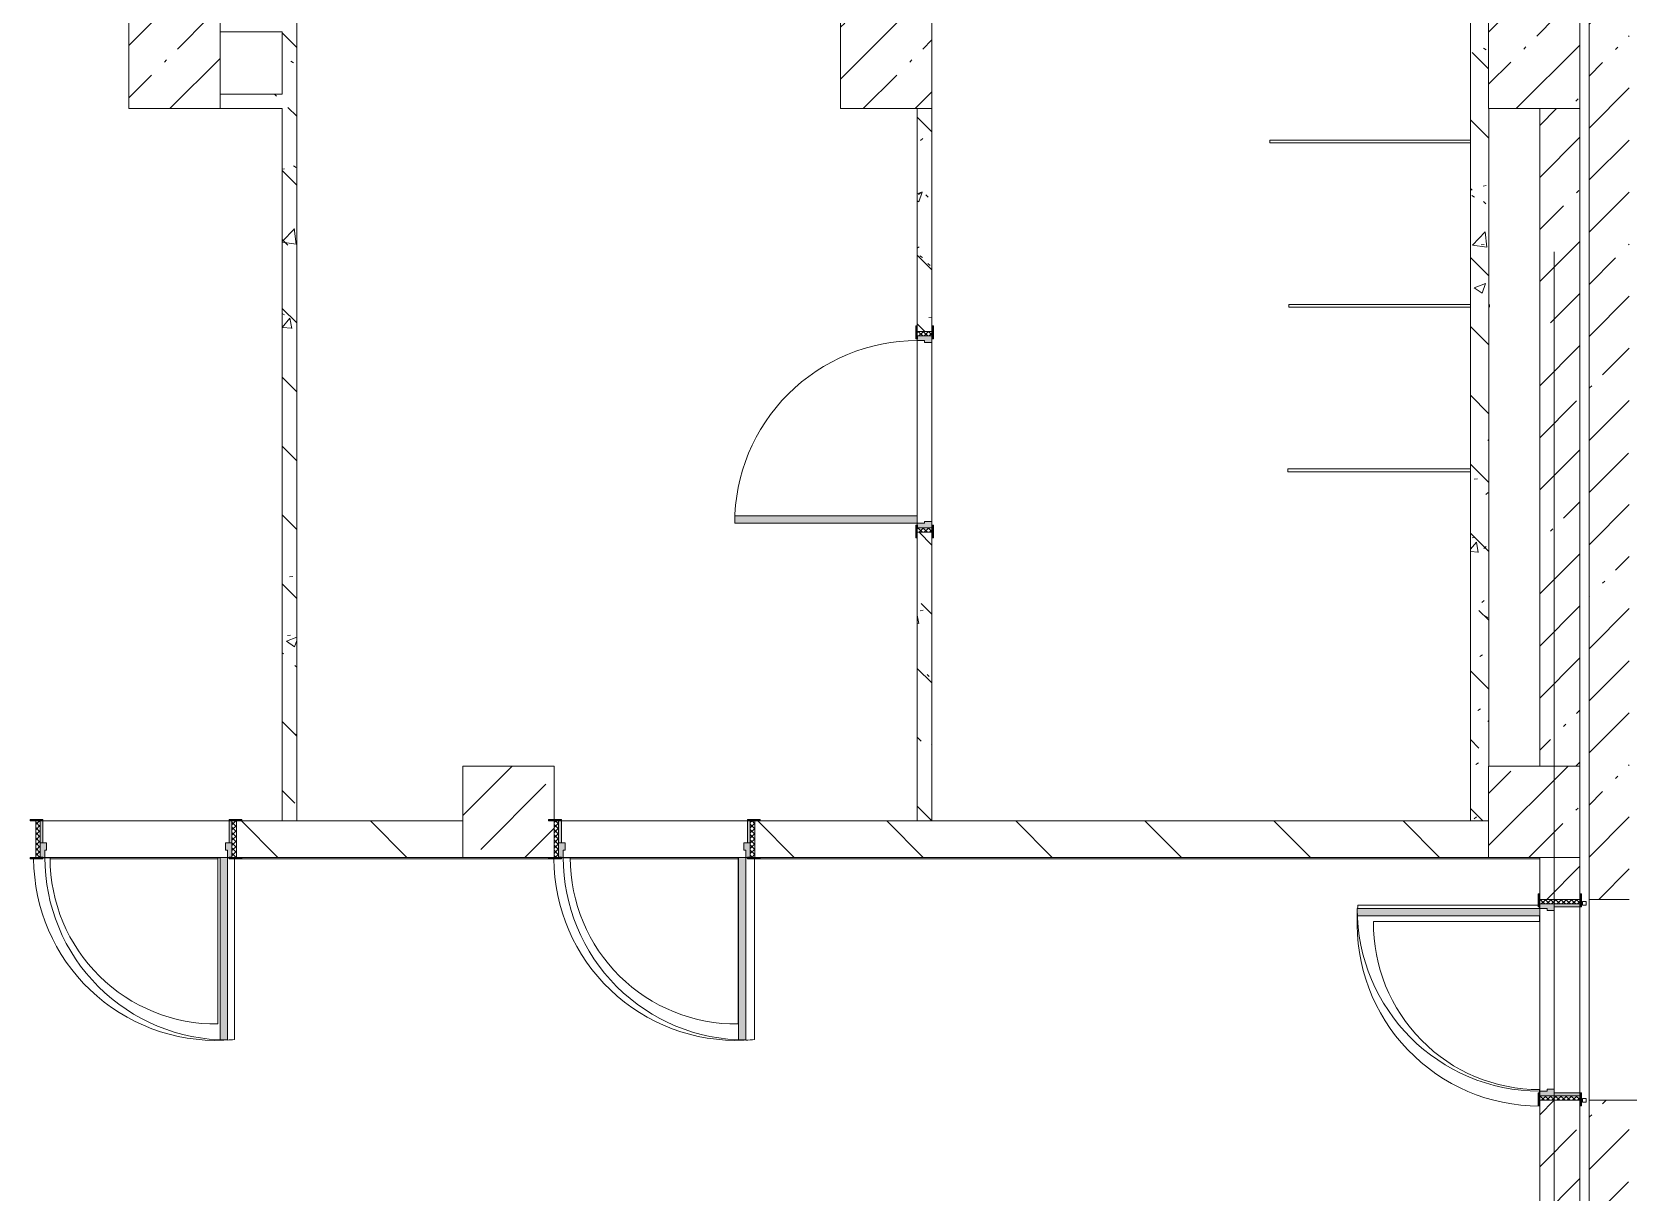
# Model space of a CAD drawing. Header units: millimetres. Extents: x -3456 to 185767, y -8553 to 29000.
# Drawn here: x 134976 to 143721, y 16767 to 23120 of the extents above; entities that cross this region are included whole.
import ezdxf

# ---------------------------------------------------------------- set-up
doc = ezdxf.new("R2010")
doc.units = ezdxf.units.MM
for name, color, linetype, lineweight, true_color in [('A-DOOR-3', 7, 'Continuous', 5, 0xaaaaaa), ('A-DOOR-4', 7, 'Continuous', 5, 0xe2e2e2), ('A-DOOR-FRAM-4', 7, 'Continuous', 5, 0xe2e2e2), ('A-DOOR-FRAM-5', 7, 'Continuous', 5, 0xaaaaaa), ('A-FLOR-2', 7, 'Continuous', 5, 0xaaaaaa), ('I-WALL-5', 7, 'Continuous', 5, 0x787878)]:
    doc.layers.add(name, color=color, linetype=linetype, lineweight=lineweight, true_color=true_color)
for name, color, linetype, lineweight in [('A-GENM', 7, 'Continuous', 5), ('A-WALL', 7, 'Continuous', 9), ('A-WALL-3', 7, 'Continuous', 5), ('I-WALL-3', 7, 'Continuous', 5), ('S-COLS-2', 7, 'Continuous', 5), ('Оси', 7, 'Continuous', 9)]:
    doc.layers.add(name, color=color, linetype=linetype, lineweight=lineweight)
pattern_1 = [(45, (58756.86, 0), (-285.1231, 285.1231), []), (45, (59042, 0), (-285.1231, 285.1231), [504.031, -100.806, 16.764, -84.042])]
pattern_2 = [(135, (58756.86, 0), (-377.1708, -377.1708), [533.4, -88.9, 17.78, -88.9]), (135, (58756.86, 376.94), (-377.1708, -377.1708), []), (50, (58756.86, 0), (637.6445, -55.7866), [66.675, -733.425]), (355, (58756.86, 0), (-123.3494, 668.699), [53.34, -586.74]), (100.451, (58810, -4.65), (514.299, 612.908), [56.665, -623.315]), (46.184, (58756.86, 177.8), (948.7764, -147.15), [100.012, -1100.137]), (96.636, (58835.9, 165.5), (830.909, 865.997), [84.998, -934.973]), (351.184, (58756.9, 177.8), (830.918, 865.988), [80.01, -880.11]), (21, (58845.76, 133.35), (530.6506, -357.9283), [66.675, -733.425]), (326, (58845.76, 133.35), (216.308, 644.6585), [53.34, -586.74]), (71.451, (58890, 103.5), (746.9596, 286.7243), [56.665, -623.315]), (37.5, (58756.86, 0), (10.81053, 295.9426), [16.764, -562.864, 16.764, -578.866, -588.962]), (37.5, (58756.86, 0), (10.81053, 295.9426), [-1175.258, 16.764, -572.198]), (7.5, (58756.86, 0), (233.8692, 350.6318), [16.764, -322.834, 16.764, -549.529, -224.472]), (7.5, (58756.86, 0), (233.8692, 350.6318), [-905.891, 16.764, -207.708]), (327.5, (58558.61, 0), (474.5678, -20.0513), [16.764, -205.486, 16.764, -676.656, -920.115]), (327.5, (58558.61, 0), (474.5678, -20.0513), [-915.67, 16.764, -903.351]), (317.5, (58469.7, 0), (518.4522, 88.9934), [16.764, -272.161, 16.764, -443.738, -653.415]), (317.5, (58469.7, 0), (518.4522, 88.9934), [-749.427, 16.764, -636.651])]

# ---------------------------------------------------------------- blocks, each defined once
blk = doc.blocks.new('BSC_Колонна _Прямоугольная - 500х500-23287078-2_6_1_птичка')
at = {"layer": 'S-COLS-2'}
h = blk.add_hatch(dxfattribs=at)
h.set_pattern_fill('FP_129', color=256, style=0, pattern_type=2)
h.set_pattern_definition([(45, (-84450, -22950), (-285.1231, 285.1231), []), (45, (-84164.88, -22950), (-285.1231, 285.1231), [504.031, -100.806, 16.764, -84.042])])
h.paths.add_polyline_path([(-250, -250), (250, -250), (250, 250), (-250, 250), (-250, -158.4)])
for p, q in [((250, 250), (-250, 250)), ((-250, 250), (-250, -250)), ((250, -250), (250, 250)), ((-250, -250), (250, -250))]:
    blk.add_line(p, q, dxfattribs=at)
blk = doc.blocks.new('BSC_Колонна _Прямоугольная - 500х500-V122-2_6_1_птичка')
at = {"layer": 'S-COLS-2'}
h = blk.add_hatch(dxfattribs=at)
h.set_pattern_fill('FP_152', color=256, style=0, pattern_type=2)
h.set_pattern_definition([(45, (-77000, -22950), (-285.1231, 285.1231), []), (45, (-76714.88, -22950), (-285.1231, 285.1231), [504.031, -100.806, 16.764, -84.042])])
h.paths.add_polyline_path([(-250, -250), (250, -250), (250, 250), (-250, 250), (-250, -158.4)])
for p, q in [((250, 250), (-250, 250)), ((-250, 250), (-250, -250)), ((250, -250), (250, 250)), ((-250, -250), (250, -250))]:
    blk.add_line(p, q, dxfattribs=at)
blk = doc.blocks.new('110_Дверь_СКБ_1Ст_Внутренняя1 - Д-4 1100x2100h_су мгн-V127-2_6_1_птичка')
at = {"layer": 'A-DOOR-3'}
h = blk.add_hatch(dxfattribs=at)
h.set_pattern_fill('FP_156', color=256, style=0, pattern_type=2)
h.set_pattern_definition([(135, (1751.41, 104.685), (-14.14214, -14.14214), []), (225, (1751.41, 104.685), (14.14214, -14.14214), [])])
h.paths.add_polyline_path([(537.5, -40), (562.5, -40), (562.5, 40), (537.5, 40)])
at = {"layer": 'A-DOOR-4'}
h = blk.add_hatch(color=256, dxfattribs=at)
h.paths.add_polyline_path([(-512.5, 40), (-512.5, -40), (-477.5, -40), (-477.5, 0), (-487.5, 0), (-487.5, 40)])
h.paths.add_polyline_path([(502.5, 0), (502.5, -40), (537.5, -40), (537.5, 40), (512.5, 40), (512.5, 0)])
at = {"layer": 'A-DOOR-FRAM-4'}
for points in [[(-487.5, 1040), (-487.5, 40), (-447.5, 40), (-447.5, 1040)], [(-567.5, 40), (-497.5, 40), (-497.5, 48), (-567.5, 48)], [(522.5, 40), (592.5, 40), (592.5, 48), (522.5, 48)], [(-567.5, -48), (-497.5, -48), (-497.5, -40), (-567.5, -40)], [(522.5, -48), (592.5, -48), (592.5, -40), (522.5, -40)]]:
    blk.add_hatch(color=256, dxfattribs=at).paths.add_polyline_path(points)
at = {"layer": 'A-DOOR-FRAM-5'}
h = blk.add_hatch(dxfattribs=at)
h.set_pattern_fill('FP_157', color=256, style=0, pattern_type=2)
h.set_pattern_definition([(45, (-371.384, 104.685), (-14.1421, 14.1421), []), (135, (-371.384, 104.685), (-14.1421, -14.1421), [])])
h.paths.add_polyline_path([(-537.5, -40), (-512.5, -40), (-512.5, 40), (-537.5, 40)])
at = {"layer": 'A-DOOR-3'}
for p, q in [((-487.5, 1040), (-487.5, 40)), ((-447.5, 1040), (-487.5, 1040)), ((-447.5, 40), (-447.5, 1040)), ((-487.5, 40), (-447.5, 40))]:
    blk.add_line(p, q, dxfattribs=at)
blk.add_arc((-487.5, 40), 1000, 360, 90, dxfattribs=at)
at = {"layer": 'A-DOOR-FRAM-5'}
for p, q in [((-497.5, 48), (-567.5, 48)), ((-567.5, 48), (-567.5, 40)), ((-567.5, 40), (-497.5, 40)), ((-512.5, 40), (-537.5, 40)), ((-537.5, 40), (-537.5, -40)), ((-487.5, 40), (-512.5, 40)), ((-512.5, 40), (-512.5, -40)), ((-512.5, -40), (-512.5, 40)), ((-497.5, 40), (-512.5, 40)), ((-512.5, 40), (-512.5, 39)), ((-512.5, 39), (-497.5, 39)), ((-497.5, 40), (-497.5, 48)), ((-497.5, 39), (-497.5, 40)), ((-487.5, 0), (-487.5, 40)), ((-477.5, 0), (-487.5, 0)), ((-477.5, -40), (-477.5, 0)), ((512.5, 0), (502.5, 0)), ((502.5, 0), (502.5, -40)), ((512.5, 40), (512.5, 0)), ((537.5, 40), (512.5, 40)), ((592.5, 48), (522.5, 48)), ((522.5, 48), (522.5, 40)), ((537.5, 40), (522.5, 40)), ((522.5, 40), (522.5, 39)), ((522.5, 40), (592.5, 40)), ((522.5, 39), (537.5, 39)), ((537.5, -40), (537.5, 40)), ((562.5, 40), (537.5, 40)), ((537.5, 40), (537.5, -40)), ((537.5, 39), (537.5, 40)), ((562.5, -40), (562.5, 40)), ((592.5, 40), (592.5, 48)), ((-497.5, -40), (-567.5, -40)), ((-567.5, -40), (-567.5, -48)), ((-567.5, -48), (-497.5, -48)), ((-537.5, -40), (-512.5, -40)), ((-497.5, -39), (-512.5, -39)), ((-512.5, -39), (-512.5, -40)), ((-512.5, -40), (-477.5, -40)), ((-512.5, -40), (-497.5, -40)), ((-497.5, -40), (-497.5, -39)), ((-497.5, -48), (-497.5, -40)), ((502.5, -40), (537.5, -40)), ((537.5, -39), (522.5, -39)), ((522.5, -39), (522.5, -40)), ((522.5, -40), (537.5, -40)), ((592.5, -40), (522.5, -40)), ((522.5, -40), (522.5, -48)), ((522.5, -48), (592.5, -48)), ((537.5, -40), (537.5, -39)), ((537.5, -40), (562.5, -40)), ((592.5, -48), (592.5, -40))]:
    blk.add_line(p, q, dxfattribs=at)
blk = doc.blocks.new('110_Дверь_СКБ_1Ст_Внутренняя1 - Д-4 1100x2100h_су мгн-V128-2_6_1_птичка')
at = {"layer": 'A-DOOR-3'}
h = blk.add_hatch(dxfattribs=at)
h.set_pattern_fill('FP_15', color=256, style=0, pattern_type=2)
h.set_pattern_definition([(135, (1751.41, 164.685), (-14.14214, -14.14214), []), (225, (1751.41, 164.685), (14.14214, -14.14214), [])])
h.paths.add_polyline_path([(562.5, 100), (537.5, 100), (537.5, -100), (562.5, -100)])
at = {"layer": 'A-DOOR-4'}
h = blk.add_hatch(color=256, dxfattribs=at)
h.paths.add_polyline_path([(512.5, 100), (512.5, 60), (502.5, 60), (502.5, 20), (537.5, 20), (537.5, 100)])
h.paths.add_polyline_path([(-487.5, 100), (-512.5, 100), (-512.5, 20), (-477.5, 20), (-477.5, 60), (-487.5, 60)])
at = {"layer": 'A-DOOR-FRAM-4'}
for points in [[(-487.5, 1100), (-487.5, 100), (-447.5, 100), (-447.5, 1100)], [(-567.5, 108), (-567.5, 100), (-497.5, 100), (-497.5, 108)], [(522.5, 108), (522.5, 100), (592.5, 100), (592.5, 108)], [(-497.5, 20), (-512.5, 20), (-512.5, -100), (-497.5, -100)], [(537.5, 20), (522.5, 20), (522.5, -100), (537.5, -100)], [(-567.5, -100), (-567.5, -108), (-497.5, -108), (-497.5, -100)], [(592.5, -100), (522.5, -100), (522.5, -108), (592.5, -108)]]:
    blk.add_hatch(color=256, dxfattribs=at).paths.add_polyline_path(points)
at = {"layer": 'A-DOOR-FRAM-5'}
h = blk.add_hatch(dxfattribs=at)
h.set_pattern_fill('FP_16', color=256, style=0, pattern_type=2)
h.set_pattern_definition([(45, (-371.384, 164.685), (-14.1421, 14.1421), []), (135, (-371.384, 164.685), (-14.1421, -14.1421), [])])
h.paths.add_polyline_path([(-512.5, 100), (-537.5, 100), (-537.5, -100), (-512.5, -100)])
at = {"layer": 'A-DOOR-3'}
for p, q in [((-487.5, 1100), (-487.5, 100)), ((-447.5, 1100), (-487.5, 1100)), ((-447.5, 100), (-447.5, 1100)), ((-487.5, 100), (-447.5, 100))]:
    blk.add_line(p, q, dxfattribs=at)
blk.add_arc((-487.5, 100), 1000, 360, 90, dxfattribs=at)
at = {"layer": 'A-DOOR-FRAM-5'}
for p, q in [((-497.5, 108), (-567.5, 108)), ((-567.5, 108), (-567.5, 100)), ((-567.5, 100), (-497.5, 100)), ((-512.5, 100), (-537.5, 100)), ((-537.5, 100), (-537.5, -100)), ((-487.5, 100), (-512.5, 100)), ((-512.5, 100), (-512.5, 20)), ((-512.5, -100), (-512.5, 100)), ((-497.5, 100), (-512.5, 100)), ((-512.5, 100), (-512.5, 99)), ((-512.5, 99), (-497.5, 99)), ((-497.5, 100), (-497.5, 108)), ((-497.5, 99), (-497.5, 100)), ((-487.5, 60), (-487.5, 100)), ((512.5, 100), (512.5, 60)), ((537.5, 100), (512.5, 100)), ((592.5, 108), (522.5, 108)), ((522.5, 108), (522.5, 100)), ((537.5, 100), (522.5, 100)), ((522.5, 100), (522.5, 99)), ((522.5, 100), (592.5, 100)), ((522.5, 99), (537.5, 99)), ((537.5, 20), (537.5, 100)), ((562.5, 100), (537.5, 100)), ((537.5, 100), (537.5, -100)), ((537.5, 99), (537.5, 100)), ((562.5, -100), (562.5, 100)), ((592.5, 100), (592.5, 108)), ((-512.5, 20), (-477.5, 20)), ((-497.5, 20), (-512.5, 20)), ((-512.5, 20), (-512.5, -100)), ((-497.5, -100), (-497.5, 20)), ((-477.5, 60), (-487.5, 60)), ((-477.5, 20), (-477.5, 60)), ((512.5, 60), (502.5, 60)), ((502.5, 60), (502.5, 20)), ((502.5, 20), (537.5, 20)), ((537.5, 20), (522.5, 20)), ((522.5, 20), (522.5, -100)), ((537.5, -100), (537.5, 20)), ((-497.5, -100), (-567.5, -100)), ((-567.5, -100), (-567.5, -108)), ((-567.5, -108), (-497.5, -108)), ((-537.5, -100), (-512.5, -100)), ((-512.5, -100), (-497.5, -100)), ((-497.5, -108), (-497.5, -100)), ((522.5, -100), (537.5, -100)), ((592.5, -100), (522.5, -100)), ((522.5, -100), (522.5, -108)), ((522.5, -108), (592.5, -108)), ((537.5, -100), (562.5, -100)), ((592.5, -108), (592.5, -100))]:
    blk.add_line(p, q, dxfattribs=at)
blk = doc.blocks.new('131_Сантехническая перегородка - СП-2-29831410-2_6_1_птичка')
at = {"layer": 'A-GENM'}
for p, q in [((0, 8), (1100, 8)), ((1100, 8), (1100, -8)), ((1100, -8), (0, -8))]:
    blk.add_line(p, q, dxfattribs=at)
blk = doc.blocks.new('131_Сантехническая перегородка - СП-2-16286057-2_6_1_птичка')
at = {"layer": 'A-GENM'}
for p, q in [((0, 8), (995.7, 8)), ((0, 8), (0, -8)), ((1100, 8), (1100, -8)), ((995.7, -8), (0, -8))]:
    blk.add_line(p, q, dxfattribs=at)
blk = doc.blocks.new('131_Сантехническая перегородка - СП-2-V131-2_6_1_птичка')
at = {"layer": 'A-GENM'}
for p, q in [((0, 8), (1000.7, 8)), ((0, 8), (0, -8)), ((1000.7, -8), (0, -8))]:
    blk.add_line(p, q, dxfattribs=at)
blk = doc.blocks.new('110_Дверь_СКБ_1Ст_Внутренняя1 - Д-4 _л_ 1100x2100h_су мгн-V156-2_6_1_птичка')
at = {"layer": 'A-DOOR-3'}
h = blk.add_hatch(dxfattribs=at)
h.set_pattern_fill('FP_48', color=256, style=0, pattern_type=2)
h.set_pattern_definition([(135, (1751.41, 174.685), (-14.14214, -14.14214), []), (225, (1751.41, 174.685), (14.14214, -14.14214), [])])
h.paths.add_polyline_path([(537.5, -110), (562.5, -110), (562.5, 110), (537.5, 110)])
at = {"layer": 'A-DOOR-4'}
h = blk.add_hatch(color=256, dxfattribs=at)
h.paths.add_polyline_path([(-512.5, 110), (-512.5, 30), (-477.5, 30), (-477.5, 70), (-487.5, 70), (-487.5, 110)])
h.paths.add_polyline_path([(502.5, 70), (502.5, 30), (537.5, 30), (537.5, 110), (512.5, 110), (512.5, 70)])
at = {"layer": 'A-DOOR-FRAM-4'}
for points in [[(472.5, 110), (512.5, 110), (512.5, 1110), (472.5, 1110), (472.5, 403.4)], [(-567.5, 110), (-497.5, 110), (-497.5, 118), (-567.5, 118)], [(522.5, 110), (592.5, 110), (592.5, 118), (522.5, 118)], [(-512.5, 30), (-512.5, -110), (-497.5, -110), (-497.5, 30)], [(522.5, -110), (537.5, -110), (537.5, 30), (522.5, 30)], [(-567.5, -118), (-497.5, -118), (-497.5, -110), (-567.5, -110)], [(522.5, -118), (592.5, -118), (592.5, -110), (522.5, -110)]]:
    blk.add_hatch(color=256, dxfattribs=at).paths.add_polyline_path(points)
at = {"layer": 'A-DOOR-FRAM-5'}
h = blk.add_hatch(dxfattribs=at)
h.set_pattern_fill('FP_49', color=256, style=0, pattern_type=2)
h.set_pattern_definition([(45, (-371.384, 174.685), (-14.1421, 14.1421), []), (135, (-371.384, 174.685), (-14.1421, -14.1421), [])])
h.paths.add_polyline_path([(-537.5, 110), (-537.5, -110), (-512.5, -110), (-512.5, 110)])
at = {"layer": 'A-DOOR-3'}
for p, q in [((512.5, 1110), (472.5, 1110)), ((472.5, 1110), (472.5, 110)), ((512.5, 110), (512.5, 1110)), ((472.5, 110), (512.5, 110))]:
    blk.add_line(p, q, dxfattribs=at)
blk.add_arc((512.5, 110), 1000, 90, 180, dxfattribs=at)
at = {"layer": 'A-DOOR-FRAM-5'}
for p, q in [((-497.5, 118), (-567.5, 118)), ((-567.5, 118), (-567.5, 110)), ((-567.5, 110), (-497.5, 110)), ((-512.5, 110), (-537.5, 110)), ((-537.5, 110), (-537.5, -110)), ((-487.5, 110), (-512.5, 110)), ((-512.5, 110), (-512.5, 30)), ((-512.5, -110), (-512.5, 110)), ((-497.5, 110), (-512.5, 110)), ((-512.5, 110), (-512.5, 109)), ((-512.5, 109), (-497.5, 109)), ((-497.5, 110), (-497.5, 118)), ((-497.5, 109), (-497.5, 110)), ((-487.5, 70), (-487.5, 110)), ((512.5, 110), (512.5, 70)), ((537.5, 110), (512.5, 110)), ((592.5, 118), (522.5, 118)), ((522.5, 118), (522.5, 110)), ((537.5, 110), (522.5, 110)), ((522.5, 110), (522.5, 109)), ((522.5, 110), (592.5, 110)), ((522.5, 109), (537.5, 109)), ((537.5, 30), (537.5, 110)), ((562.5, 110), (537.5, 110)), ((537.5, 110), (537.5, -110)), ((537.5, 109), (537.5, 110)), ((562.5, -110), (562.5, 110)), ((592.5, 110), (592.5, 118)), ((-512.5, 30), (-477.5, 30)), ((-497.5, 30), (-512.5, 30)), ((-512.5, 30), (-512.5, -110)), ((-497.5, -110), (-497.5, 30)), ((-477.5, 70), (-487.5, 70)), ((-477.5, 30), (-477.5, 70)), ((512.5, 70), (502.5, 70)), ((502.5, 70), (502.5, 30)), ((502.5, 30), (537.5, 30)), ((537.5, 30), (522.5, 30)), ((522.5, 30), (522.5, -110)), ((537.5, -110), (537.5, 30)), ((-497.5, -110), (-567.5, -110)), ((-567.5, -110), (-567.5, -118)), ((-567.5, -118), (-497.5, -118)), ((-537.5, -110), (-512.5, -110)), ((-512.5, -110), (-497.5, -110)), ((-497.5, -118), (-497.5, -110)), ((522.5, -110), (537.5, -110)), ((592.5, -110), (522.5, -110)), ((522.5, -110), (522.5, -118)), ((522.5, -118), (592.5, -118)), ((537.5, -110), (562.5, -110)), ((592.5, -118), (592.5, -110))]:
    blk.add_line(p, q, dxfattribs=at)
blk = doc.blocks.new('BSC_Колонна _Прямоугольная - 500х500-V175-2_6_1_птичка')
at = {"layer": 'S-COLS-2'}
h = blk.add_hatch(dxfattribs=at)
h.set_pattern_fill('FP_192', color=256, style=0, pattern_type=2)
h.set_pattern_definition([(45, (-78830, -18850), (-285.1231, 285.1231), []), (45, (-78544.88, -18850), (-285.1231, 285.1231), [504.031, -100.806, 16.764, -84.042])])
h.paths.add_polyline_path([(-208.5, -250), (250, -250), (250, -50), (220, -50), (220, -42), (250, -42), (250, 250), (-250, 250), (-250, -250)])
for p, q in [((250, 250), (-250, 250)), ((-250, 250), (-250, -250)), ((250, -42), (250, 250)), ((-250, -250), (220, -250))]:
    blk.add_line(p, q, dxfattribs=at)
blk = doc.blocks.new('BSC_Колонна _Прямоугольная - 500х500-V176-2_6_1_птичка')
at = {"layer": 'S-COLS-2'}
h = blk.add_hatch(dxfattribs=at)
h.set_pattern_fill('FP_193', color=256, style=0, pattern_type=2)
h.set_pattern_definition([(45, (-84450, -18850), (-285.1231, 285.1231), []), (45, (-84164.88, -18850), (-285.1231, 285.1231), [504.031, -100.806, 16.764, -84.042])])
h.paths.add_polyline_path([(-250, -250), (250, -250), (250, 250), (-250, 250), (-250, -107.7)])
for p, q in [((250, 250), (-250, 250)), ((-250, 250), (-250, -250)), ((250, -250), (250, 250)), ((-250, -250), (250, -250))]:
    blk.add_line(p, q, dxfattribs=at)
blk = doc.blocks.new('BSC_Колонна _Прямоугольная - 500х500-V177-2_6_1_птичка')
at = {"layer": 'S-COLS-2'}
h = blk.add_hatch(dxfattribs=at)
h.set_pattern_fill('FP_194', color=256, style=0, pattern_type=2)
h.set_pattern_definition([(45, (-80900, -22950), (-285.1231, 285.1231), []), (45, (-80614.88, -22950), (-285.1231, 285.1231), [504.031, -100.806, 16.764, -84.042])])
h.paths.add_polyline_path([(-250, -250), (250, -250), (250, 250), (-250, 250), (-250, -158.4)])
for p, q in [((250, 250), (-250, 250)), ((-250, 250), (-250, -250)), ((250, -250), (250, 250)), ((-250, -250), (250, -250))]:
    blk.add_line(p, q, dxfattribs=at)

msp = doc.modelspace()

# ---------------------------------------------------------------- hatches: boundary and pattern name
at = {"layer": 'I-WALL-3'}
h = msp.add_hatch(dxfattribs=at)
h.set_pattern_fill('FP_128', color=256, style=0, pattern_type=2)
h.set_pattern_definition(pattern_1)
h.paths.add_polyline_path([(143506.9, 18370), (143726.9, 18370), (143726.9, 27100), (143506.9, 27100), (143506.9, 18742.3)])
h = msp.add_hatch(dxfattribs=at)
h.set_pattern_fill('FP_128', color=256, style=0, pattern_type=2)
h.set_pattern_definition(pattern_1)
h.paths.add_polyline_path([(143456.9, 15150), (143456.9, 15530), (143236.9, 15530), (143236.9, 15150)])
h.paths.add_polyline_path([(143236.9, 18570), (143456.9, 18570), (143456.9, 18600), (143236.9, 18600)])
h.paths.add_polyline_path([(143236.9, 19100), (143456.9, 19100), (143456.9, 22700), (143236.9, 22700), (143236.9, 19320.8)])
h.paths.add_polyline_path([(143361, 23200), (143456.9, 23200), (143456.9, 26600), (143236.9, 26600), (143236.9, 23200)])
h = msp.add_hatch(dxfattribs=at)
h.set_pattern_fill('FP_131', color=256, style=0, pattern_type=2)
h.set_pattern_definition([(135, (58756.86, 0), (-353.5534, -353.5534), [])])
h.paths.add_polyline_path([(141088.4, 18600), (142956.9, 18600), (142956.9, 18800), (138936.9, 18800), (138936.9, 18600), (139233.4, 18600)])
h.paths.add_polyline_path([(136126.9, 18600), (137336.9, 18600), (137336.9, 18800), (136096.9, 18800), (136096.9, 18600)])
h.paths.add_polyline_path([(132296.9, 18600), (132296.9, 18800), (125516.9, 18800), (125516.9, 18600), (129958.3, 18600)])
h.paths.add_polyline_path([(132796.9, 18600), (134996.9, 18600), (134996.9, 18800), (132796.9, 18800), (132796.9, 18681)])
h = msp.add_hatch(dxfattribs=at)
h.set_pattern_fill('FP_128', color=256, style=0, pattern_type=2)
h.set_pattern_definition(pattern_1)
h.paths.add_polyline_path([(143236.9, 15530), (143456.9, 15530), (143456.9, 17270), (143236.9, 17270), (143236.9, 15850)])
h.paths.add_polyline_path([(143456.9, 18370), (143456.9, 18570), (143236.9, 18570), (143236.9, 18370)])
h = msp.add_hatch(dxfattribs=at)
h.set_pattern_fill('FP_128', color=256, style=0, pattern_type=2)
h.set_pattern_definition(pattern_1)
h.paths.add_polyline_path([(143506.9, 16300), (143726.9, 16300), (143726.9, 17270), (143506.9, 17270), (143506.9, 17006.9)])
at = {"layer": 'I-WALL-5'}
h = msp.add_hatch(dxfattribs=at)
h.set_pattern_fill('FP_139', color=256, style=0, pattern_type=2)
h.set_pattern_definition(pattern_2)
h.paths.add_polyline_path([(136346.9, 18800), (136426.9, 18800), (136426.9, 26900), (136346.9, 26900), (136346.9, 20477.7)])
h = msp.add_hatch(dxfattribs=at)
h.set_pattern_fill('FP_139', color=256, style=0, pattern_type=2)
h.set_pattern_definition(pattern_2)
h.paths.add_polyline_path([(142943.4, 18800), (142956.9, 18800), (142956.9, 26900), (142857.6, 26900), (142857.6, 18800)])
h = msp.add_hatch(dxfattribs=at)
h.set_pattern_fill('FP_139', color=256, style=0, pattern_type=2)
h.set_pattern_definition(pattern_2)
h.paths.add_polyline_path([(136346.9, 22700), (136346.9, 22780), (136006.9, 22780), (136006.9, 22700)])
h = msp.add_hatch(dxfattribs=at)
h.set_pattern_fill('FP_139', color=256, style=0, pattern_type=2)
h.set_pattern_definition(pattern_2)
h.paths.add_polyline_path([(139906.9, 18800), (139906.9, 20380), (139826.9, 20380), (139826.9, 18800)])
h.paths.add_polyline_path([(139826.9, 21480), (139906.9, 21480), (139906.9, 22700), (139826.9, 22700), (139826.9, 21510)])

# ---------------------------------------------------------------- linework, layer by layer
at = {"layer": 'A-FLOR-2'}
for p, q in [((135075.7, 18596.6), (135036.9, 18596.6)), ((135995.7, 18592.9), (135076, 18592.9)), ((136006.9, 18597.6), (135995.7, 18597.6)), ((135995.7, 18597.6), (135995.7, 17687.6)), ((136056.9, 18597.6), (136046.9, 18597.6)), ((136085.7, 17602.6), (136085.7, 18592)), ((137806.9, 18592.9), (136126.9, 18592.9)), ((137925.7, 18596.6), (137876.9, 18596.6)), ((138845.7, 18592.9), (137926, 18592.9)), ((138845.7, 18597.6), (138845.7, 17687.6)), ((138896.9, 18597.6), (138886.9, 18597.6)), ((138935.7, 17602.6), (138935.7, 18592)), ((143236.9, 18592.9), (138966.9, 18592.9)), ((143506.9, 18370), (143506.9, 17270)), ((143228.9, 18338.2), (142240.9, 18338.2)), ((143235.9, 18320), (143235.9, 18330)), ((143235.9, 18248.2), (143235.9, 18280)), ((142326, 18248.2), (143235.9, 18248.2)), ((143234.9, 17310), (143234.9, 17328.2))]:
    msp.add_line(p, q, dxfattribs=at)
for centre, radius, start, end in [((135985.7, 18597.6), 1000, 180.32046, 272.39422), ((135985.7, 18597.6), 910, 180.06296, 270.62964), ((138835.7, 18597.6), 1000, 180.32046, 272.39422), ((138835.7, 18597.6), 910, 180.06296, 270.62964), ((143235.9, 18238.2), 1000, 177.59974, 269.9427), ((143235.9, 18238.2), 1000, 174.26083, 175.30446), ((143235.9, 18238.2), 910, 179.37036, 269.93704), ((135985.7, 18597.6), 1000, 273.50823, 275.73917), ((138835.7, 18597.6), 1000, 272.93441, 275.73917)]:
    msp.add_arc(centre, radius, start, end, dxfattribs=at)
at = {"layer": 'A-WALL'}
for p, q in [((136346.9, 18800), (136426.9, 18800)), ((139826.9, 18800), (139906.9, 18800)), ((142857.6, 18800), (142956.9, 18800))]:
    msp.add_line(p, q, dxfattribs=at)
at = {"layer": 'A-WALL-3'}
for p, q in [((143491.9, 18358.5), (143471.9, 18358.5)), ((143471.9, 18358.5), (143471.9, 18338.5)), ((143471.9, 18338.5), (143491.9, 18338.5)), ((143491.9, 18338.5), (143491.9, 18358.5)), ((143491.9, 17280), (143471.9, 17280)), ((143471.9, 17280), (143471.9, 17260)), ((143471.9, 17260), (143491.9, 17260)), ((143491.9, 17260), (143491.9, 17280))]:
    msp.add_line(p, q, dxfattribs=at)
at = {"layer": 'I-WALL-3'}
for p, q in [((143506.9, 27100), (143506.9, 18370)), ((136426.9, 18800), (136426.9, 26900)), ((142857.6, 23420), (142857.6, 18800)), ((136006.9, 23120), (136346.9, 23120)), ((136346.9, 23120), (136346.9, 22780)), ((136346.9, 22780), (136006.9, 22780)), ((136006.9, 22700), (136346.9, 22700)), ((136346.9, 22700), (136346.9, 18800)), ((139826.9, 22700), (139826.9, 21510)), ((139906.9, 21510), (139906.9, 22700)), ((142957.6, 19100), (142957.6, 22700)), ((143236.9, 22700), (143236.9, 19100)), ((143456.9, 19100), (143456.9, 22700)), ((139826.9, 20470), (139826.9, 21430)), ((139906.9, 21420), (139906.9, 20440)), ((139826.9, 20350), (139826.9, 18800)), ((139906.9, 18800), (139906.9, 20350)), ((135036.9, 18800), (136056.9, 18800)), ((136346.9, 18800), (136126.9, 18800)), ((137336.9, 18800), (136426.9, 18800)), ((137876.9, 18800), (138896.9, 18800)), ((139826.9, 18800), (138966.9, 18800)), ((142857.6, 18800), (139906.9, 18800)), ((136006.9, 18600), (135046.9, 18600)), ((136126.9, 18600), (137336.9, 18600)), ((138846.9, 18600), (137886.9, 18600)), ((138966.9, 18600), (142956.9, 18600)), ((143236.9, 18600), (143236.9, 18400)), ((143456.9, 18400), (143456.9, 18600)), ((143506.9, 18370), (143726.9, 18370)), ((143236.9, 17320), (143236.9, 18280)), ((143456.9, 18330), (143456.9, 17310)), ((143236.9, 17240), (143236.9, 16130)), ((143456.9, 11550), (143456.9, 17240)), ((143506.9, 17270), (143506.9, 16100)), ((145718.6, 17270), (143506.9, 17270))]:
    msp.add_line(p, q, dxfattribs=at)
at = {"layer": 'Оси'}
msp.add_line((143316.9, 10029.8), (143316.9, 21915.1), dxfattribs=at)

# ---------------------------------------------------------------- block references
at = {"layer": 'A-DOOR-3'}
for name, p, rotation in [('110_Дверь_СКБ_1Ст_Внутренняя1 - Д-4 1100x2100h_су мгн-V127-2_6_1_птичка', (139866.9, 20917.5), 89.99999999999984), ('110_Дверь_СКБ_1Ст_Внутренняя1 - Д-4 1100x2100h_су мгн-V128-2_6_1_птичка', (135559.4, 18700), 180), ('110_Дверь_СКБ_1Ст_Внутренняя1 - Д-4 1100x2100h_су мгн-V128-2_6_1_птичка', (138399.4, 18700), 180), ('110_Дверь_СКБ_1Ст_Внутренняя1 - Д-4 _л_ 1100x2100h_су мгн-V156-2_6_1_птичка', (143346.9, 17807.5), 89.9999999999999)]:
    msp.add_blockref(name, p, dxfattribs=dict(at, rotation=rotation))
at = {"layer": 'A-GENM', "rotation": 180}
msp.add_blockref('131_Сантехническая перегородка - СП-2-29831410-2_6_1_птичка', (142857.6, 22520), dxfattribs=at)
at = {"layer": 'A-GENM'}
for name, p in [('131_Сантехническая перегородка - СП-2-16286057-2_6_1_птичка', (141861.9, 21620)), ('131_Сантехническая перегородка - СП-2-V131-2_6_1_птичка', (141856.9, 20720))]:
    msp.add_blockref(name, p, dxfattribs=at)
at = {"layer": 'S-COLS-2'}
for name, p in [('BSC_Колонна _Прямоугольная - 500х500-V122-2_6_1_птичка', (135756.9, 22950)), ('BSC_Колонна _Прямоугольная - 500х500-V177-2_6_1_птичка', (139656.9, 22950)), ('BSC_Колонна _Прямоугольная - 500х500-23287078-2_6_1_птичка', (143206.9, 22950)), ('BSC_Колонна _Прямоугольная - 500х500-V175-2_6_1_птичка', (137586.9, 18850)), ('BSC_Колонна _Прямоугольная - 500х500-V176-2_6_1_птичка', (143206.9, 18850))]:
    msp.add_blockref(name, p, dxfattribs=at)

doc.saveas('drawing.dxf')
